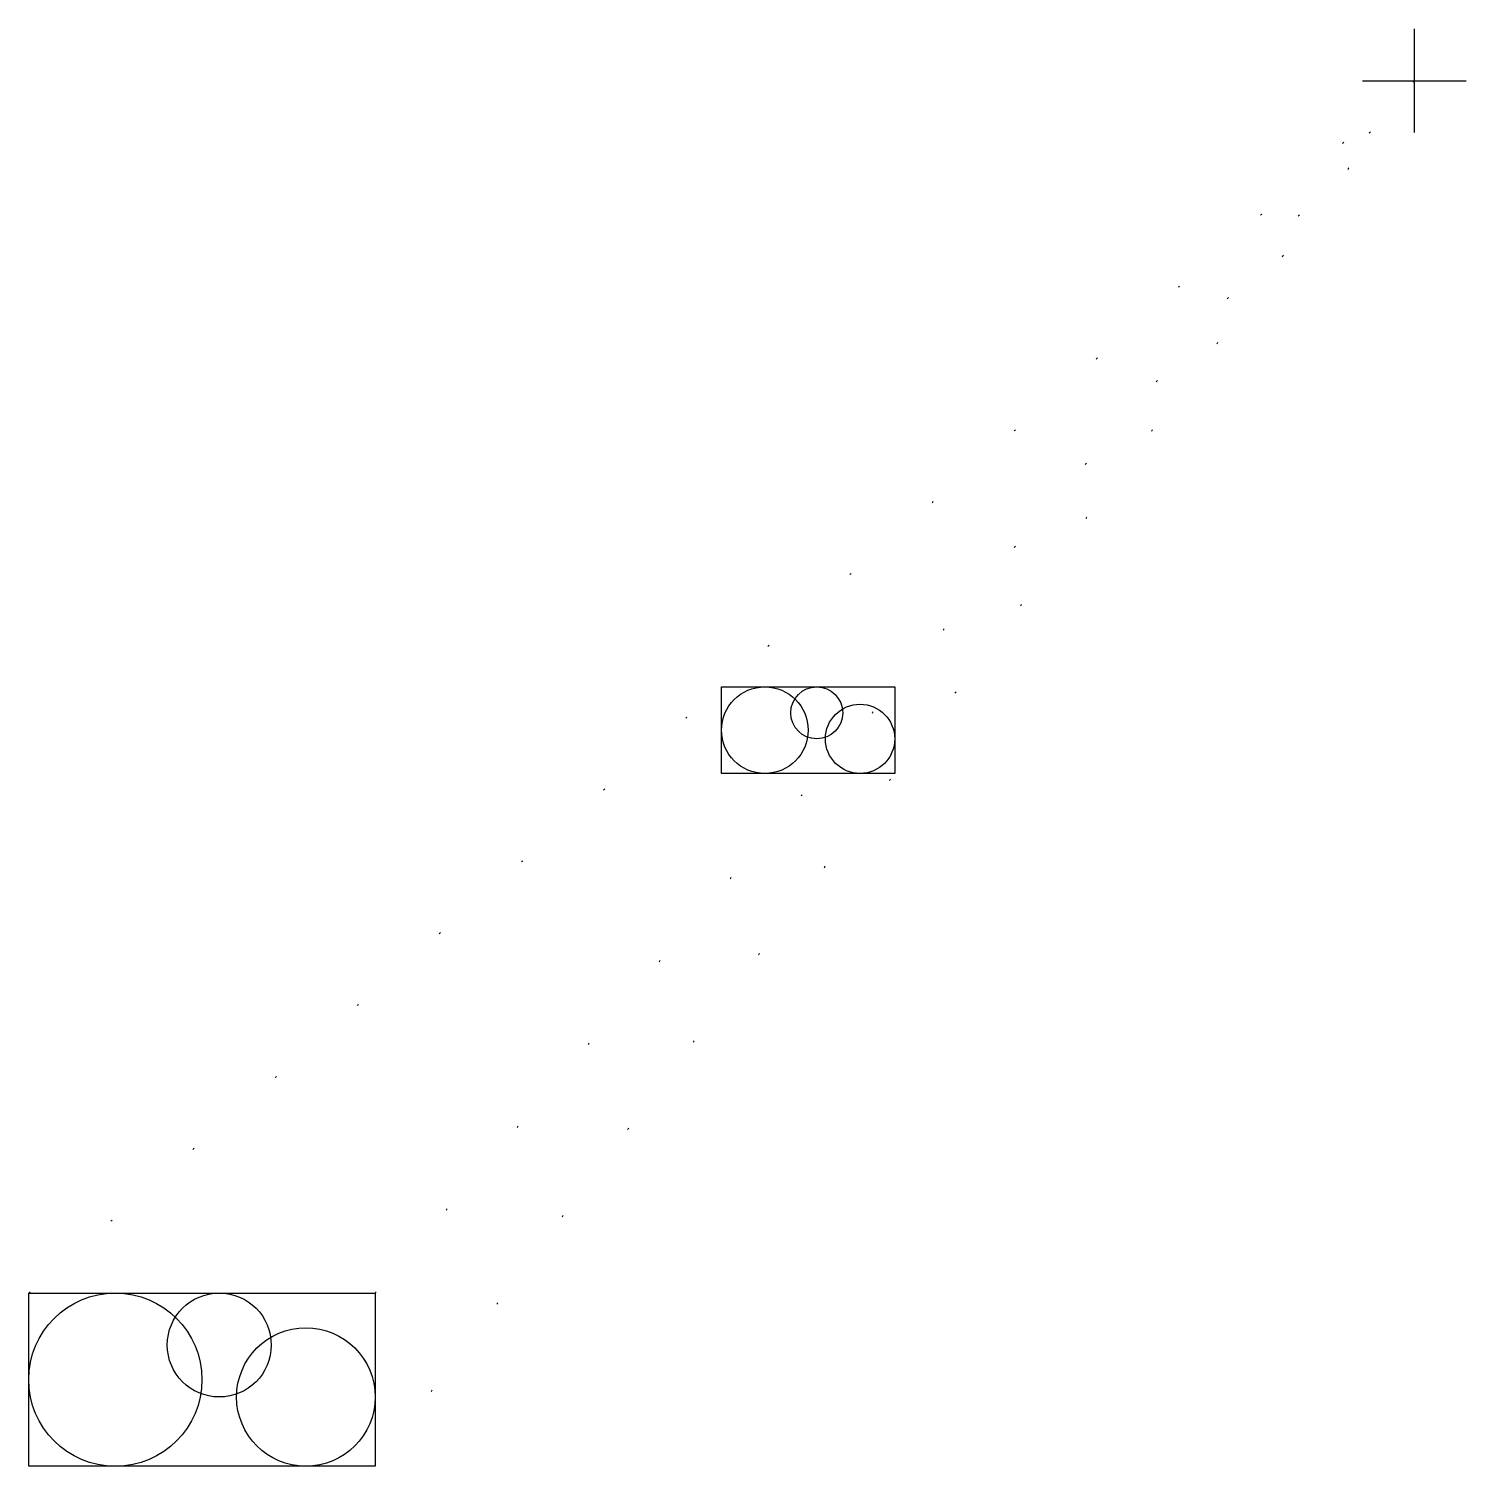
# Model space of a CAD drawing. Header units: millimetres. Extents: x 10 to 93, y 10 to 93.
import ezdxf

# ---------------------------------------------------------------- set-up
doc = ezdxf.new("R2010")
doc.units = ezdxf.units.MM
doc.linetypes.add('DOT', pattern=[6.3, 0.1, -6.2])
doc.layers.get('0').update_dxf_attribs({"lineweight": 25, "true_color": 0xffffff})

# ---------------------------------------------------------------- blocks, each defined once
blk = doc.blocks.new('block 2')
for centre, radius in [((0, 5), 5), ((6, 7), 3), ((11, 4), 4)]:
    blk.add_circle(centre, radius)

msp = doc.modelspace()

# ---------------------------------------------------------------- linework, layer by layer
for p, q in [((90, 93), (90, 87)), ((87, 90), (93, 90)), ((50, 55), (60, 55)), ((50, 50), (50, 55)), ((60, 55), (60, 50)), ((60, 50), (50, 50)), ((10, 20), (30, 20)), ((10, 10), (10, 20)), ((30, 20), (30, 10)), ((30, 10), (10, 10))]:
    msp.add_line(p, q)
at = {"linetype": 'DOT', "lineweight": 13}
for p, q in [((10, 20), (90, 90)), ((30, 20), (90, 90)), ((90, 90), (30, 10))]:
    msp.add_line(p, q, dxfattribs=at)

# ---------------------------------------------------------------- block references
at = {"xscale": 0.5, "yscale": 0.5, "zscale": 0.5}
msp.add_blockref('block 2', (52.5, 50), dxfattribs=at)
msp.add_blockref('block 2', (15, 10))

doc.saveas('drawing.dxf')
